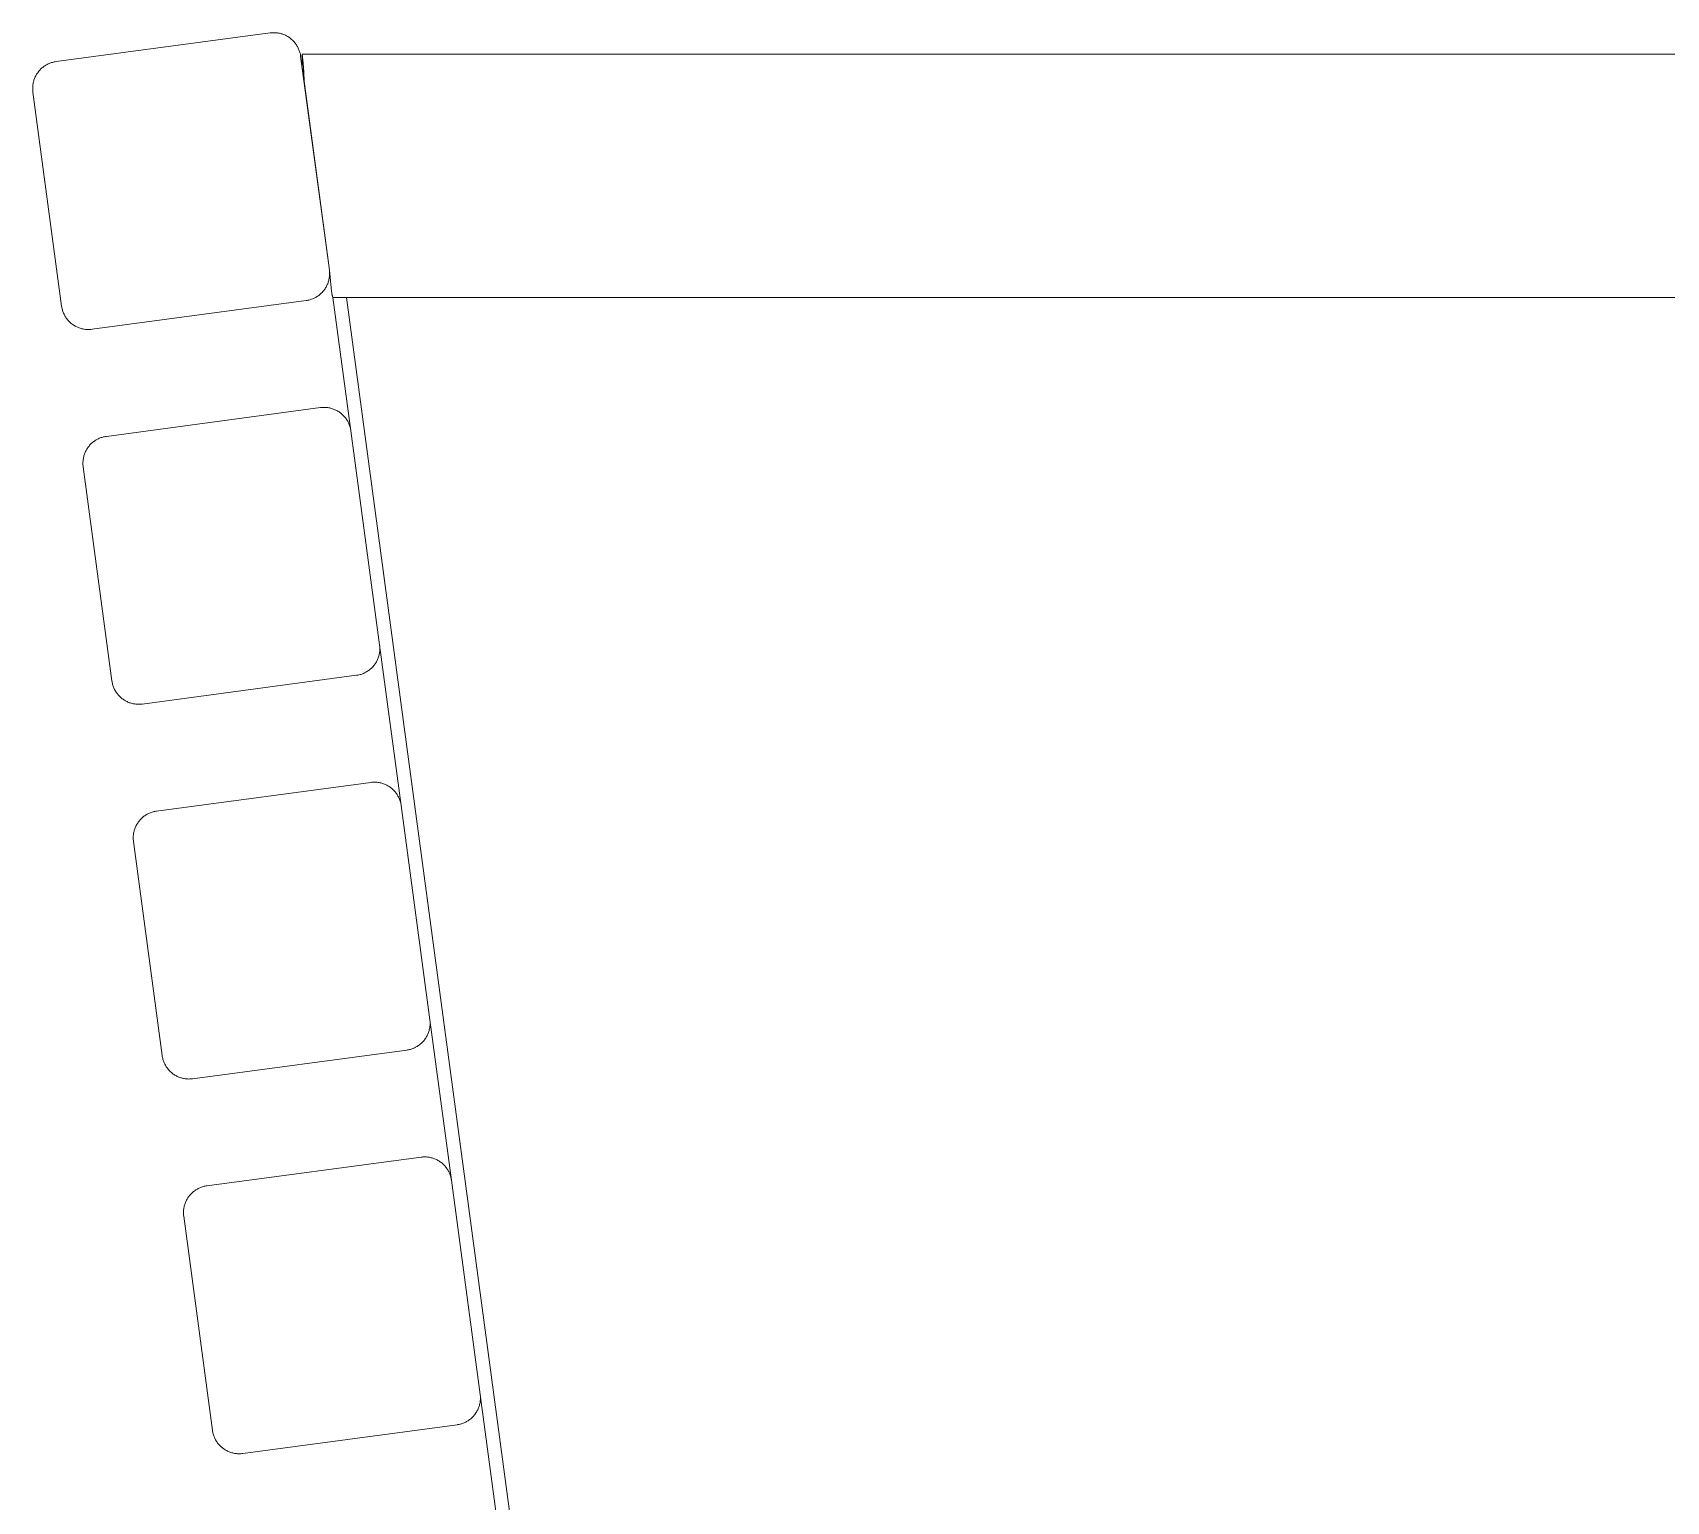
# Model space of a CAD drawing. Header units: millimetres. Extents: x -119 to 3638, y -51 to 1798.
# Drawn here: x 1270.9 to 1512.8, y 1563.6 to 1781.1 of the extents above; entities that cross this region are included whole.
import ezdxf

# ---------------------------------------------------------------- set-up
doc = ezdxf.new("R2010")
doc.units = ezdxf.units.MM
doc.layers.add('ZANO_R', color=7, linetype='Continuous', lineweight=0)

msp = doc.modelspace()

# ---------------------------------------------------------------- linework, layer by layer
at = {"layer": 'ZANO_R'}
for p, q in [((1306.09, 1781.09), (1274.38, 1776.84)), ((1306.09, 1781.09), (1306.23, 1781.11)), ((1306.23, 1781.11), (1306.37, 1781.12)), ((1306.37, 1781.12), (1306.5, 1781.13)), ((1306.5, 1781.13), (1306.64, 1781.13)), ((1306.64, 1781.13), (1306.78, 1781.13)), ((1306.78, 1781.13), (1306.91, 1781.12)), ((1306.91, 1781.12), (1307.05, 1781.11)), ((1307.05, 1781.11), (1307.18, 1781.09)), ((1307.18, 1781.09), (1307.32, 1781.07)), ((1307.32, 1781.07), (1307.45, 1781.04)), ((1307.45, 1781.04), (1307.59, 1781.01)), ((1307.59, 1781.01), (1307.72, 1780.98)), ((1307.72, 1780.98), (1307.85, 1780.94)), ((1307.85, 1780.94), (1307.98, 1780.89)), ((1307.98, 1780.89), (1308.11, 1780.85)), ((1308.11, 1780.85), (1308.23, 1780.79)), ((1308.23, 1780.79), (1308.36, 1780.74)), ((1308.36, 1780.74), (1308.48, 1780.68)), ((1308.48, 1780.68), (1308.6, 1780.61)), ((1308.6, 1780.61), (1308.72, 1780.54)), ((1308.72, 1780.54), (1308.83, 1780.47)), ((1308.83, 1780.47), (1308.94, 1780.39)), ((1308.94, 1780.39), (1309.05, 1780.31)), ((1309.05, 1780.31), (1309.16, 1780.22)), ((1309.16, 1780.22), (1309.26, 1780.14)), ((1309.26, 1780.14), (1309.37, 1780.04)), ((1309.37, 1780.04), (1309.46, 1779.95)), ((1309.46, 1779.95), (1309.56, 1779.85)), ((1309.56, 1779.85), (1309.65, 1779.75)), ((1309.65, 1779.75), (1309.74, 1779.64)), ((1309.74, 1779.64), (1309.82, 1779.54)), ((1309.82, 1779.54), (1309.9, 1779.43)), ((1309.9, 1779.43), (1309.98, 1779.31)), ((1309.98, 1779.31), (1310.05, 1779.2)), ((1310.05, 1779.2), (1310.12, 1779.08)), ((1310.12, 1779.08), (1310.18, 1778.96)), ((1310.18, 1778.96), (1310.24, 1778.84)), ((1310.24, 1778.84), (1310.3, 1778.71)), ((1310.3, 1778.71), (1310.35, 1778.59)), ((1310.35, 1778.59), (1310.4, 1778.46)), ((1310.4, 1778.46), (1310.44, 1778.33)), ((1310.44, 1778.33), (1310.48, 1778.2)), ((1272.19, 1775.81), (1272.09, 1775.71)), ((1272.29, 1775.9), (1272.19, 1775.81)), ((1272.4, 1775.99), (1272.29, 1775.9)), ((1272.5, 1776.07), (1272.4, 1775.99)), ((1272.61, 1776.15), (1272.5, 1776.07)), ((1272.73, 1776.23), (1272.61, 1776.15)), ((1272.84, 1776.3), (1272.73, 1776.23)), ((1272.96, 1776.37), (1272.84, 1776.3)), ((1273.08, 1776.43), (1272.96, 1776.37)), ((1273.2, 1776.49), (1273.08, 1776.43)), ((1273.33, 1776.55), (1273.2, 1776.49)), ((1273.45, 1776.6), (1273.33, 1776.55)), ((1273.58, 1776.65), (1273.45, 1776.6)), ((1273.71, 1776.69), (1273.58, 1776.65)), ((1273.84, 1776.73), (1273.71, 1776.69)), ((1273.98, 1776.77), (1273.84, 1776.73)), ((1274.11, 1776.79), (1273.98, 1776.77)), ((1274.24, 1776.82), (1274.11, 1776.79)), ((1274.38, 1776.84), (1274.24, 1776.82)), ((1310.48, 1778.2), (1310.52, 1778.06)), ((1310.52, 1778.06), (1310.55, 1777.93)), ((1310.55, 1777.93), (1310.57, 1777.8)), ((1310.57, 1777.8), (1310.59, 1777.66)), ((1310.59, 1777.66), (1310.84, 1777.7)), ((1310.59, 1777.66), (1314.85, 1745.95)), ((1714.84, 1777.93), (1310.84, 1777.93)), ((1310.84, 1775.93), (1310.84, 1777.93)), ((1310.84, 1777.93), (1310.97, 1776.6)), ((1310.91, 1775.6), (1310.84, 1775.93)), ((1310.97, 1776.6), (1311.06, 1775.26)), ((1270.95, 1773.43), (1270.93, 1773.3)), ((1270.97, 1773.57), (1270.95, 1773.43)), ((1271, 1773.7), (1270.97, 1773.57)), ((1271.03, 1773.84), (1271, 1773.7)), ((1271.06, 1773.97), (1271.03, 1773.84)), ((1271.1, 1774.1), (1271.06, 1773.97)), ((1271.15, 1774.23), (1271.1, 1774.1)), ((1271.19, 1774.36), (1271.15, 1774.23)), ((1271.25, 1774.48), (1271.19, 1774.36)), ((1271.3, 1774.61), (1271.25, 1774.48)), ((1271.36, 1774.73), (1271.3, 1774.61)), ((1271.43, 1774.85), (1271.36, 1774.73)), ((1271.5, 1774.97), (1271.43, 1774.85)), ((1271.57, 1775.08), (1271.5, 1774.97)), ((1271.65, 1775.19), (1271.57, 1775.08)), ((1271.73, 1775.3), (1271.65, 1775.19)), ((1271.82, 1775.41), (1271.73, 1775.3)), ((1271.9, 1775.51), (1271.82, 1775.41)), ((1272, 1775.62), (1271.9, 1775.51)), ((1272.09, 1775.71), (1272, 1775.62)), ((1310.97, 1775.27), (1310.91, 1775.6)), ((1311.02, 1774.93), (1310.97, 1775.27)), ((1311.06, 1774.6), (1311.02, 1774.93)), ((1311.06, 1775.26), (1311.11, 1773.93)), ((1311.09, 1774.26), (1311.06, 1774.6)), ((1311.11, 1773.93), (1311.09, 1774.26)), ((1314.87, 1745.93), (1311.11, 1773.93)), ((1270.92, 1773.16), (1270.91, 1773.03)), ((1270.91, 1773.03), (1270.91, 1772.89)), ((1270.91, 1772.89), (1270.91, 1772.75)), ((1270.91, 1772.75), (1270.92, 1772.62)), ((1270.93, 1773.3), (1270.92, 1773.16)), ((1270.92, 1772.62), (1270.93, 1772.48)), ((1270.93, 1772.48), (1270.95, 1772.34)), ((1270.95, 1772.34), (1275.2, 1740.63)), ((1314.73, 1744.32), (1314.76, 1744.45)), ((1314.76, 1744.45), (1314.79, 1744.59)), ((1314.79, 1744.59), (1314.82, 1744.72)), ((1314.82, 1744.72), (1314.84, 1744.86)), ((1314.84, 1744.86), (1314.86, 1744.99)), ((1314.86, 1745.81), (1314.85, 1745.95)), ((1314.9, 1745.54), (1314.86, 1745.86)), ((1314.87, 1745.67), (1314.86, 1745.81)), ((1314.86, 1744.99), (1314.87, 1745.13)), ((1314.87, 1745.93), (1315.11, 1743.33)), ((1314.88, 1745.54), (1314.87, 1745.67)), ((1314.87, 1745.13), (1314.88, 1745.26)), ((1314.88, 1745.4), (1314.88, 1745.54)), ((1314.88, 1745.26), (1314.88, 1745.4)), ((1312.71, 1741.86), (1312.83, 1741.92)), ((1312.83, 1741.92), (1312.95, 1741.99)), ((1312.95, 1741.99), (1313.06, 1742.06)), ((1313.06, 1742.06), (1313.18, 1742.14)), ((1313.18, 1742.14), (1313.29, 1742.22)), ((1313.29, 1742.22), (1313.39, 1742.3)), ((1313.39, 1742.3), (1313.5, 1742.39)), ((1313.5, 1742.39), (1313.6, 1742.48)), ((1313.6, 1742.48), (1313.7, 1742.58)), ((1313.7, 1742.58), (1313.8, 1742.67)), ((1313.8, 1742.67), (1313.89, 1742.78)), ((1313.89, 1742.78), (1313.98, 1742.88)), ((1313.98, 1742.88), (1314.06, 1742.99)), ((1314.06, 1742.99), (1314.14, 1743.1)), ((1314.14, 1743.1), (1314.22, 1743.21)), ((1314.22, 1743.21), (1314.29, 1743.32)), ((1314.29, 1743.32), (1314.36, 1743.44)), ((1314.36, 1743.44), (1314.43, 1743.56)), ((1314.43, 1743.56), (1314.49, 1743.68)), ((1314.49, 1743.68), (1314.54, 1743.81)), ((1314.54, 1743.81), (1314.6, 1743.93)), ((1314.6, 1743.93), (1314.65, 1744.06)), ((1314.65, 1744.06), (1314.69, 1744.19)), ((1314.69, 1744.19), (1314.73, 1744.32)), ((1315.11, 1743.33), (1315.17, 1742.84)), ((1315.17, 1742.84), (1315.2, 1742.64)), ((1315.2, 1742.64), (1315.23, 1742.44)), ((1315.23, 1742.44), (1315.26, 1742.29)), ((1315.26, 1742.29), (1315.27, 1742.22)), ((1315.27, 1742.22), (1315.29, 1742.15)), ((1315.29, 1742.15), (1315.3, 1742.1)), ((1315.3, 1742.1), (1315.31, 1742.07)), ((1315.31, 1742.07), (1315.32, 1742.05)), ((1315.32, 1742.05), (1315.32, 1742.03)), ((1315.32, 1742.03), (1315.33, 1742.01)), ((1315.33, 1742.01), (1315.33, 1742.01)), ((1315.33, 1742.01), (1315.34, 1742)), ((1315.34, 1742), (1315.34, 1741.99)), ((1315.34, 1741.99), (1315.35, 1741.98)), ((1315.35, 1741.98), (1315.35, 1741.98)), ((1315.35, 1741.98), (1315.35, 1741.97)), ((1315.35, 1741.97), (1315.36, 1741.97)), ((1315.36, 1741.97), (1315.36, 1741.96)), ((1315.36, 1741.96), (1315.36, 1741.96)), ((1315.36, 1741.96), (1315.36, 1741.96)), ((1315.36, 1741.96), (1315.36, 1741.95)), ((1315.36, 1741.95), (1315.37, 1741.95)), ((1315.37, 1741.95), (1315.37, 1741.95)), ((1315.37, 1741.95), (1315.37, 1741.95)), ((1315.37, 1741.95), (1315.37, 1741.95)), ((1315.37, 1741.95), (1315.37, 1741.94)), ((1315.37, 1741.94), (1315.37, 1741.94)), ((1315.37, 1741.94), (1315.38, 1741.94)), ((1315.38, 1741.94), (1315.38, 1741.94)), ((1315.38, 1741.94), (1315.38, 1741.94)), ((1315.38, 1741.94), (1315.38, 1741.94)), ((1315.38, 1741.94), (1315.38, 1741.93)), ((1315.38, 1741.93), (1315.38, 1741.93)), ((1315.38, 1741.93), (1315.38, 1741.93)), ((1315.38, 1741.93), (1315.38, 1741.93)), ((1315.38, 1741.93), (1315.38, 1741.93)), ((1315.38, 1741.93), (1315.39, 1741.93)), ((1318.04, 1722.16), (1315.38, 1741.93)), ((1315.39, 1741.93), (1315.39, 1741.93)), ((1315.39, 1741.93), (1315.39, 1741.93)), ((1315.39, 1741.93), (1315.39, 1741.93)), ((1315.39, 1741.93), (1315.39, 1741.93)), ((1315.39, 1741.93), (1315.39, 1741.93)), ((1315.39, 1741.93), (1315.39, 1741.93)), ((1315.39, 1741.93), (1315.39, 1741.93)), ((1315.39, 1741.93), (1315.39, 1741.93)), ((1315.39, 1741.93), (1315.39, 1741.93)), ((1315.39, 1741.93), (1315.39, 1741.93)), ((1315.39, 1741.93), (1315.4, 1741.93)), ((1315.4, 1741.93), (1315.4, 1741.93)), ((1315.4, 1741.93), (1315.4, 1741.93)), ((1315.4, 1741.93), (1315.4, 1741.93)), ((1315.4, 1741.93), (1315.4, 1741.93)), ((1315.4, 1741.93), (1315.4, 1741.93)), ((1315.4, 1741.93), (1315.4, 1741.93)), ((1315.4, 1741.93), (1315.4, 1741.93)), ((1315.4, 1741.93), (1315.4, 1741.93)), ((1315.4, 1741.93), (1710.28, 1741.93)), ((1372.32, 1332.53), (1317.4, 1741.93)), ((1275.2, 1740.63), (1275.22, 1740.49)), ((1275.22, 1740.49), (1275.25, 1740.36)), ((1275.25, 1740.36), (1275.28, 1740.23)), ((1275.28, 1740.23), (1275.31, 1740.09)), ((1275.31, 1740.09), (1275.35, 1739.96)), ((1275.35, 1739.96), (1275.39, 1739.83)), ((1275.39, 1739.83), (1275.44, 1739.7)), ((1275.44, 1739.7), (1275.49, 1739.58)), ((1275.49, 1739.58), (1275.55, 1739.45)), ((1279.7, 1737.2), (1311.41, 1741.45)), ((1311.41, 1741.45), (1311.55, 1741.47)), ((1311.55, 1741.47), (1311.68, 1741.5)), ((1311.68, 1741.5), (1311.82, 1741.52)), ((1311.82, 1741.52), (1311.95, 1741.56)), ((1311.95, 1741.56), (1312.08, 1741.6)), ((1312.08, 1741.6), (1312.21, 1741.64)), ((1312.21, 1741.64), (1312.34, 1741.69)), ((1312.34, 1741.69), (1312.46, 1741.74)), ((1312.46, 1741.74), (1312.59, 1741.8)), ((1312.59, 1741.8), (1312.71, 1741.86)), ((1275.55, 1739.45), (1275.61, 1739.33)), ((1275.61, 1739.33), (1275.67, 1739.21)), ((1275.67, 1739.21), (1275.74, 1739.09)), ((1275.74, 1739.09), (1275.81, 1738.98)), ((1275.81, 1738.98), (1275.89, 1738.86)), ((1275.89, 1738.86), (1275.97, 1738.75)), ((1275.97, 1738.75), (1276.05, 1738.65)), ((1276.05, 1738.65), (1276.14, 1738.54)), ((1276.14, 1738.54), (1276.23, 1738.44)), ((1276.23, 1738.44), (1276.33, 1738.34)), ((1276.33, 1738.34), (1276.42, 1738.25)), ((1276.42, 1738.25), (1276.53, 1738.15)), ((1276.53, 1738.15), (1276.63, 1738.07)), ((1276.63, 1738.07), (1276.74, 1737.98)), ((1276.74, 1737.98), (1276.85, 1737.9)), ((1276.85, 1737.9), (1276.96, 1737.82)), ((1276.96, 1737.82), (1277.08, 1737.75)), ((1277.08, 1737.75), (1277.19, 1737.68)), ((1277.19, 1737.68), (1277.31, 1737.61)), ((1277.31, 1737.61), (1277.43, 1737.55)), ((1277.43, 1737.55), (1277.56, 1737.5)), ((1277.56, 1737.5), (1277.69, 1737.44)), ((1277.69, 1737.44), (1277.81, 1737.4)), ((1277.81, 1737.4), (1277.94, 1737.35)), ((1277.94, 1737.35), (1278.07, 1737.31)), ((1278.07, 1737.31), (1278.2, 1737.28)), ((1278.2, 1737.28), (1278.34, 1737.25)), ((1278.34, 1737.25), (1278.47, 1737.22)), ((1278.47, 1737.22), (1278.61, 1737.2)), ((1278.61, 1737.2), (1278.74, 1737.18)), ((1278.74, 1737.18), (1278.88, 1737.17)), ((1278.88, 1737.17), (1279.02, 1737.16)), ((1279.02, 1737.16), (1279.15, 1737.16)), ((1279.15, 1737.16), (1279.29, 1737.16)), ((1279.29, 1737.16), (1279.42, 1737.17)), ((1279.42, 1737.17), (1279.56, 1737.18)), ((1279.56, 1737.18), (1279.7, 1737.2)), ((1313.54, 1725.59), (1281.82, 1721.34)), ((1313.54, 1725.59), (1313.68, 1725.61)), ((1313.68, 1725.61), (1313.81, 1725.62)), ((1313.81, 1725.62), (1313.95, 1725.63)), ((1313.95, 1725.63), (1314.08, 1725.63)), ((1314.08, 1725.63), (1314.22, 1725.62)), ((1314.22, 1725.62), (1314.36, 1725.62)), ((1314.36, 1725.62), (1314.49, 1725.6)), ((1314.49, 1725.6), (1314.63, 1725.59)), ((1314.63, 1725.59), (1314.76, 1725.57)), ((1314.76, 1725.57), (1314.9, 1725.54)), ((1314.9, 1725.54), (1315.03, 1725.51)), ((1315.03, 1725.51), (1315.16, 1725.48)), ((1315.16, 1725.48), (1315.29, 1725.44)), ((1315.29, 1725.44), (1315.42, 1725.39)), ((1315.42, 1725.39), (1315.55, 1725.34)), ((1315.55, 1725.34), (1315.68, 1725.29)), ((1315.68, 1725.29), (1315.8, 1725.23)), ((1315.8, 1725.23), (1315.92, 1725.17)), ((1315.92, 1725.17), (1316.04, 1725.11)), ((1316.04, 1725.11), (1316.16, 1725.04)), ((1316.16, 1725.04), (1316.28, 1724.96)), ((1316.28, 1724.96), (1316.39, 1724.89)), ((1316.39, 1724.89), (1316.5, 1724.81)), ((1316.5, 1724.81), (1316.61, 1724.72)), ((1316.61, 1724.72), (1316.71, 1724.63)), ((1316.71, 1724.63), (1316.81, 1724.54)), ((1316.81, 1724.54), (1316.91, 1724.45)), ((1316.91, 1724.45), (1317, 1724.35)), ((1317, 1724.35), (1317.09, 1724.25)), ((1317.09, 1724.25), (1317.18, 1724.14)), ((1317.18, 1724.14), (1317.27, 1724.03)), ((1317.27, 1724.03), (1317.35, 1723.92)), ((1317.35, 1723.92), (1317.42, 1723.81)), ((1317.42, 1723.81), (1317.5, 1723.69)), ((1317.5, 1723.69), (1317.56, 1723.58)), ((1317.56, 1723.58), (1317.63, 1723.46)), ((1317.63, 1723.46), (1317.69, 1723.33)), ((1317.69, 1723.33), (1317.75, 1723.21)), ((1317.75, 1723.21), (1317.8, 1723.08)), ((1317.8, 1723.08), (1317.84, 1722.95)), ((1317.84, 1722.95), (1317.89, 1722.82)), ((1317.89, 1722.82), (1317.93, 1722.69)), ((1317.93, 1722.69), (1317.96, 1722.56)), ((1317.96, 1722.56), (1317.99, 1722.43)), ((1279.54, 1720.21), (1279.44, 1720.11)), ((1279.63, 1720.31), (1279.54, 1720.21)), ((1279.74, 1720.4), (1279.63, 1720.31)), ((1279.84, 1720.48), (1279.74, 1720.4)), ((1279.95, 1720.57), (1279.84, 1720.48)), ((1280.06, 1720.65), (1279.95, 1720.57)), ((1280.17, 1720.72), (1280.06, 1720.65)), ((1280.29, 1720.8), (1280.17, 1720.72)), ((1280.41, 1720.87), (1280.29, 1720.8)), ((1280.53, 1720.93), (1280.41, 1720.87)), ((1280.65, 1720.99), (1280.53, 1720.93)), ((1280.77, 1721.05), (1280.65, 1720.99)), ((1280.9, 1721.1), (1280.77, 1721.05)), ((1281.03, 1721.15), (1280.9, 1721.1)), ((1281.16, 1721.19), (1281.03, 1721.15)), ((1281.29, 1721.23), (1281.16, 1721.19)), ((1281.42, 1721.26), (1281.29, 1721.23)), ((1281.55, 1721.29), (1281.42, 1721.26)), ((1281.69, 1721.32), (1281.55, 1721.29)), ((1281.82, 1721.34), (1281.69, 1721.32)), ((1317.99, 1722.43), (1318.02, 1722.29)), ((1318.02, 1722.29), (1318.04, 1722.16)), ((1318.04, 1722.16), (1322.29, 1690.44)), ((1278.38, 1717.79), (1278.37, 1717.66)), ((1278.39, 1717.93), (1278.38, 1717.79)), ((1278.42, 1718.07), (1278.39, 1717.93)), ((1278.44, 1718.2), (1278.42, 1718.07)), ((1278.47, 1718.33), (1278.44, 1718.2)), ((1278.51, 1718.46), (1278.47, 1718.33)), ((1278.55, 1718.6), (1278.51, 1718.46)), ((1278.59, 1718.72), (1278.55, 1718.6)), ((1278.64, 1718.85), (1278.59, 1718.72)), ((1278.69, 1718.98), (1278.64, 1718.85)), ((1278.75, 1719.1), (1278.69, 1718.98)), ((1278.81, 1719.22), (1278.75, 1719.1)), ((1278.88, 1719.34), (1278.81, 1719.22)), ((1278.94, 1719.46), (1278.88, 1719.34)), ((1279.02, 1719.58), (1278.94, 1719.46)), ((1279.1, 1719.69), (1279.02, 1719.58)), ((1279.18, 1719.8), (1279.1, 1719.69)), ((1279.26, 1719.91), (1279.18, 1719.8)), ((1279.35, 1720.01), (1279.26, 1719.91)), ((1279.44, 1720.11), (1279.35, 1720.01)), ((1278.37, 1717.66), (1278.36, 1717.52)), ((1278.36, 1717.52), (1278.36, 1717.39)), ((1278.36, 1717.39), (1278.36, 1717.25)), ((1278.36, 1717.25), (1278.36, 1717.11)), ((1278.36, 1717.11), (1278.38, 1716.98)), ((1278.38, 1716.98), (1278.39, 1716.84)), ((1278.39, 1716.84), (1282.65, 1685.13)), ((1322.09, 1688.56), (1322.13, 1688.69)), ((1322.13, 1688.69), (1322.17, 1688.82)), ((1322.17, 1688.82), (1322.21, 1688.95)), ((1322.21, 1688.95), (1322.24, 1689.08)), ((1322.24, 1689.08), (1322.27, 1689.22)), ((1322.27, 1689.22), (1322.29, 1689.35)), ((1325.48, 1666.66), (1322.29, 1690.44)), ((1322.31, 1690.31), (1322.29, 1690.44)), ((1322.29, 1689.35), (1322.3, 1689.49)), ((1322.3, 1689.49), (1322.32, 1689.63)), ((1322.32, 1690.17), (1322.31, 1690.31)), ((1322.32, 1690.03), (1322.32, 1690.17)), ((1322.33, 1689.9), (1322.32, 1690.03)), ((1322.32, 1689.76), (1322.33, 1689.9)), ((1322.32, 1689.63), (1322.32, 1689.76)), ((1319.91, 1686.24), (1320.03, 1686.29)), ((1320.03, 1686.29), (1320.15, 1686.35)), ((1320.15, 1686.35), (1320.27, 1686.42)), ((1320.27, 1686.42), (1320.39, 1686.49)), ((1320.39, 1686.49), (1320.51, 1686.56)), ((1320.51, 1686.56), (1320.62, 1686.64)), ((1320.62, 1686.64), (1320.73, 1686.72)), ((1320.73, 1686.72), (1320.84, 1686.8)), ((1320.84, 1686.8), (1320.94, 1686.89)), ((1320.94, 1686.89), (1321.05, 1686.98)), ((1321.05, 1686.98), (1321.14, 1687.07)), ((1321.14, 1687.07), (1321.24, 1687.17)), ((1321.24, 1687.17), (1321.33, 1687.27)), ((1321.33, 1687.27), (1321.42, 1687.38)), ((1321.42, 1687.38), (1321.51, 1687.48)), ((1321.51, 1687.48), (1321.59, 1687.59)), ((1321.59, 1687.59), (1321.66, 1687.71)), ((1321.66, 1687.71), (1321.74, 1687.82)), ((1321.74, 1687.82), (1321.81, 1687.94)), ((1321.81, 1687.94), (1321.87, 1688.06)), ((1321.87, 1688.06), (1321.93, 1688.18)), ((1321.93, 1688.18), (1321.99, 1688.31)), ((1321.99, 1688.31), (1322.04, 1688.43)), ((1322.04, 1688.43), (1322.09, 1688.56)), ((1282.65, 1685.13), (1282.67, 1684.99)), ((1282.67, 1684.99), (1282.69, 1684.86)), ((1282.69, 1684.86), (1282.72, 1684.72)), ((1282.72, 1684.72), (1282.75, 1684.59)), ((1282.75, 1684.59), (1282.79, 1684.46)), ((1282.79, 1684.46), (1282.84, 1684.33)), ((1282.84, 1684.33), (1282.88, 1684.2)), ((1282.88, 1684.2), (1282.94, 1684.08)), ((1282.94, 1684.08), (1282.99, 1683.95)), ((1282.99, 1683.95), (1283.05, 1683.83)), ((1287.14, 1681.69), (1318.86, 1685.95)), ((1318.86, 1685.95), (1318.99, 1685.97)), ((1318.99, 1685.97), (1319.13, 1685.99)), ((1319.13, 1685.99), (1319.26, 1686.02)), ((1319.26, 1686.02), (1319.39, 1686.06)), ((1319.39, 1686.06), (1319.52, 1686.09)), ((1319.52, 1686.09), (1319.65, 1686.14)), ((1319.65, 1686.14), (1319.78, 1686.19)), ((1319.78, 1686.19), (1319.91, 1686.24)), ((1283.05, 1683.83), (1283.12, 1683.71)), ((1283.12, 1683.71), (1283.19, 1683.59)), ((1283.19, 1683.59), (1283.26, 1683.47)), ((1283.26, 1683.47), (1283.33, 1683.36)), ((1283.33, 1683.36), (1283.41, 1683.25)), ((1283.41, 1683.25), (1283.5, 1683.14)), ((1283.5, 1683.14), (1283.59, 1683.04)), ((1283.59, 1683.04), (1283.68, 1682.94)), ((1283.68, 1682.94), (1283.77, 1682.84)), ((1283.77, 1682.84), (1283.87, 1682.74)), ((1283.87, 1682.74), (1283.97, 1682.65)), ((1283.97, 1682.65), (1284.08, 1682.56)), ((1284.08, 1682.56), (1284.18, 1682.48)), ((1284.18, 1682.48), (1284.29, 1682.4)), ((1284.29, 1682.4), (1284.41, 1682.32)), ((1284.41, 1682.32), (1284.52, 1682.25)), ((1284.52, 1682.25), (1284.64, 1682.18)), ((1284.64, 1682.18), (1284.76, 1682.11)), ((1284.76, 1682.11), (1284.88, 1682.05)), ((1284.88, 1682.05), (1285, 1681.99)), ((1285, 1681.99), (1285.13, 1681.94)), ((1285.13, 1681.94), (1285.26, 1681.89)), ((1285.26, 1681.89), (1285.39, 1681.85)), ((1285.39, 1681.85), (1285.52, 1681.81)), ((1285.52, 1681.81), (1285.65, 1681.77)), ((1285.65, 1681.77), (1285.78, 1681.74)), ((1285.78, 1681.74), (1285.92, 1681.72)), ((1285.92, 1681.72), (1286.05, 1681.7)), ((1286.05, 1681.7), (1286.19, 1681.68)), ((1286.19, 1681.68), (1286.32, 1681.67)), ((1286.32, 1681.67), (1286.46, 1681.66)), ((1286.46, 1681.66), (1286.6, 1681.66)), ((1286.6, 1681.66), (1286.73, 1681.66)), ((1286.73, 1681.66), (1286.87, 1681.67)), ((1286.87, 1681.67), (1287.01, 1681.68)), ((1287.01, 1681.68), (1287.14, 1681.69)), ((1320.98, 1670.09), (1289.27, 1665.83)), ((1320.98, 1670.09), (1321.12, 1670.1)), ((1321.12, 1670.1), (1321.26, 1670.12)), ((1321.26, 1670.12), (1321.39, 1670.12)), ((1321.39, 1670.12), (1321.53, 1670.12)), ((1321.53, 1670.12), (1321.67, 1670.12)), ((1321.67, 1670.12), (1321.8, 1670.11)), ((1321.8, 1670.11), (1321.94, 1670.1)), ((1321.94, 1670.1), (1322.07, 1670.09)), ((1322.07, 1670.09), (1322.21, 1670.06)), ((1322.21, 1670.06), (1322.34, 1670.04)), ((1322.34, 1670.04), (1322.48, 1670.01)), ((1322.48, 1670.01), (1322.61, 1669.97)), ((1322.61, 1669.97), (1322.74, 1669.93)), ((1322.74, 1669.93), (1322.87, 1669.89)), ((1322.87, 1669.89), (1323, 1669.84)), ((1323, 1669.84), (1323.12, 1669.79)), ((1323.12, 1669.79), (1323.25, 1669.73)), ((1323.25, 1669.73), (1323.37, 1669.67)), ((1323.37, 1669.67), (1323.49, 1669.6)), ((1323.49, 1669.6), (1323.61, 1669.54)), ((1323.61, 1669.54), (1323.72, 1669.46)), ((1323.72, 1669.46), (1323.83, 1669.38)), ((1323.83, 1669.38), (1323.94, 1669.3)), ((1323.94, 1669.3), (1324.05, 1669.22)), ((1324.05, 1669.22), (1324.16, 1669.13)), ((1324.16, 1669.13), (1324.26, 1669.04)), ((1324.26, 1669.04), (1324.35, 1668.94)), ((1324.35, 1668.94), (1324.45, 1668.85)), ((1324.45, 1668.85), (1324.54, 1668.74)), ((1324.54, 1668.74), (1324.63, 1668.64)), ((1324.63, 1668.64), (1324.71, 1668.53)), ((1324.71, 1668.53), (1324.79, 1668.42)), ((1324.79, 1668.42), (1324.87, 1668.31)), ((1324.87, 1668.31), (1324.94, 1668.19)), ((1324.94, 1668.19), (1325.01, 1668.07)), ((1325.01, 1668.07), (1325.07, 1667.95)), ((1325.07, 1667.95), (1325.13, 1667.83)), ((1325.13, 1667.83), (1325.19, 1667.71)), ((1325.19, 1667.71), (1325.24, 1667.58)), ((1325.24, 1667.58), (1325.29, 1667.45)), ((1325.29, 1667.45), (1325.33, 1667.32)), ((1325.33, 1667.32), (1325.37, 1667.19)), ((1325.37, 1667.19), (1325.41, 1667.06)), ((1325.41, 1667.06), (1325.44, 1666.93)), ((1325.44, 1666.93), (1325.46, 1666.79)), ((1286.79, 1664.51), (1286.71, 1664.4)), ((1286.89, 1664.61), (1286.79, 1664.51)), ((1286.98, 1664.71), (1286.89, 1664.61)), ((1287.08, 1664.8), (1286.98, 1664.71)), ((1287.18, 1664.89), (1287.08, 1664.8)), ((1287.29, 1664.98), (1287.18, 1664.89)), ((1287.39, 1665.07), (1287.29, 1664.98)), ((1287.5, 1665.15), (1287.39, 1665.07)), ((1287.62, 1665.22), (1287.5, 1665.15)), ((1287.73, 1665.29), (1287.62, 1665.22)), ((1287.85, 1665.36), (1287.73, 1665.29)), ((1287.97, 1665.43), (1287.85, 1665.36)), ((1288.09, 1665.49), (1287.97, 1665.43)), ((1288.22, 1665.54), (1288.09, 1665.49)), ((1288.35, 1665.6), (1288.22, 1665.54)), ((1288.47, 1665.64), (1288.35, 1665.6)), ((1288.6, 1665.69), (1288.47, 1665.64)), ((1288.73, 1665.73), (1288.6, 1665.69)), ((1288.87, 1665.76), (1288.73, 1665.73)), ((1289, 1665.79), (1288.87, 1665.76)), ((1289.13, 1665.81), (1289, 1665.79)), ((1289.27, 1665.83), (1289.13, 1665.81)), ((1325.46, 1666.79), (1325.48, 1666.66)), ((1325.48, 1666.66), (1329.74, 1634.94)), ((1285.81, 1662.16), (1285.8, 1662.02)), ((1285.82, 1662.29), (1285.81, 1662.16)), ((1285.84, 1662.43), (1285.82, 1662.29)), ((1285.86, 1662.56), (1285.84, 1662.43)), ((1285.89, 1662.7), (1285.86, 1662.56)), ((1285.92, 1662.83), (1285.89, 1662.7)), ((1285.95, 1662.96), (1285.92, 1662.83)), ((1285.99, 1663.09), (1285.95, 1662.96)), ((1286.04, 1663.22), (1285.99, 1663.09)), ((1286.08, 1663.35), (1286.04, 1663.22)), ((1286.14, 1663.48), (1286.08, 1663.35)), ((1286.19, 1663.6), (1286.14, 1663.48)), ((1286.25, 1663.72), (1286.19, 1663.6)), ((1286.32, 1663.84), (1286.25, 1663.72)), ((1286.39, 1663.96), (1286.32, 1663.84)), ((1286.46, 1664.07), (1286.39, 1663.96)), ((1286.54, 1664.19), (1286.46, 1664.07)), ((1286.62, 1664.3), (1286.54, 1664.19)), ((1286.71, 1664.4), (1286.62, 1664.3)), ((1285.8, 1662.02), (1285.8, 1661.88)), ((1285.8, 1661.88), (1285.8, 1661.75)), ((1285.8, 1661.75), (1285.81, 1661.61)), ((1285.81, 1661.61), (1285.82, 1661.47)), ((1285.82, 1661.47), (1285.84, 1661.34)), ((1285.84, 1661.34), (1290.09, 1629.62)), ((1329.49, 1632.93), (1329.54, 1633.06)), ((1329.54, 1633.06), (1329.58, 1633.19)), ((1329.58, 1633.19), (1329.62, 1633.32)), ((1329.62, 1633.32), (1329.65, 1633.45)), ((1329.65, 1633.45), (1329.68, 1633.58)), ((1329.68, 1633.58), (1329.71, 1633.72)), ((1329.71, 1633.72), (1329.73, 1633.85)), ((1329.73, 1633.85), (1329.75, 1633.99)), ((1332.93, 1611.15), (1329.74, 1634.94)), ((1329.75, 1634.8), (1329.74, 1634.94)), ((1329.76, 1634.67), (1329.75, 1634.8)), ((1329.75, 1633.99), (1329.76, 1634.12)), ((1329.77, 1634.53), (1329.76, 1634.67)), ((1329.76, 1634.12), (1329.77, 1634.26)), ((1329.77, 1634.4), (1329.77, 1634.53)), ((1329.77, 1634.26), (1329.77, 1634.4)), ((1326.97, 1630.59), (1327.1, 1630.64)), ((1327.1, 1630.64), (1327.23, 1630.68)), ((1327.23, 1630.68), (1327.35, 1630.73)), ((1327.35, 1630.73), (1327.48, 1630.79)), ((1327.48, 1630.79), (1327.6, 1630.85)), ((1327.6, 1630.85), (1327.72, 1630.92)), ((1327.72, 1630.92), (1327.84, 1630.98)), ((1327.84, 1630.98), (1327.95, 1631.06)), ((1327.95, 1631.06), (1328.07, 1631.13)), ((1328.07, 1631.13), (1328.18, 1631.21)), ((1328.18, 1631.21), (1328.29, 1631.3)), ((1328.29, 1631.3), (1328.39, 1631.39)), ((1328.39, 1631.39), (1328.49, 1631.48)), ((1328.49, 1631.48), (1328.59, 1631.57)), ((1328.59, 1631.57), (1328.69, 1631.67)), ((1328.69, 1631.67), (1328.78, 1631.77)), ((1328.78, 1631.77), (1328.87, 1631.87)), ((1328.87, 1631.87), (1328.95, 1631.98)), ((1328.95, 1631.98), (1329.03, 1632.09)), ((1329.03, 1632.09), (1329.11, 1632.2)), ((1329.11, 1632.2), (1329.18, 1632.32)), ((1329.18, 1632.32), (1329.25, 1632.44)), ((1329.25, 1632.44), (1329.32, 1632.56)), ((1329.32, 1632.56), (1329.38, 1632.68)), ((1329.38, 1632.68), (1329.43, 1632.8)), ((1329.43, 1632.8), (1329.49, 1632.93)), ((1290.09, 1629.62), (1290.11, 1629.49)), ((1290.11, 1629.49), (1290.14, 1629.35)), ((1290.14, 1629.35), (1290.17, 1629.22)), ((1290.17, 1629.22), (1290.2, 1629.09)), ((1290.2, 1629.09), (1290.24, 1628.96)), ((1290.24, 1628.96), (1290.28, 1628.83)), ((1290.28, 1628.83), (1290.33, 1628.7)), ((1290.33, 1628.7), (1290.38, 1628.57)), ((1290.38, 1628.57), (1290.44, 1628.45)), ((1290.44, 1628.45), (1290.5, 1628.33)), ((1290.5, 1628.33), (1290.56, 1628.2)), ((1290.56, 1628.2), (1290.63, 1628.09)), ((1294.59, 1626.19), (1326.3, 1630.44)), ((1326.3, 1630.44), (1326.44, 1630.46)), ((1326.44, 1630.46), (1326.57, 1630.49)), ((1326.57, 1630.49), (1326.71, 1630.52)), ((1326.71, 1630.52), (1326.84, 1630.55)), ((1326.84, 1630.55), (1326.97, 1630.59)), ((1290.63, 1628.09), (1290.7, 1627.97)), ((1290.7, 1627.97), (1290.78, 1627.86)), ((1290.78, 1627.86), (1290.86, 1627.75)), ((1290.86, 1627.75), (1290.94, 1627.64)), ((1290.94, 1627.64), (1291.03, 1627.54)), ((1291.03, 1627.54), (1291.12, 1627.43)), ((1291.12, 1627.43), (1291.22, 1627.33)), ((1291.22, 1627.33), (1291.32, 1627.24)), ((1291.32, 1627.24), (1291.42, 1627.15)), ((1291.42, 1627.15), (1291.52, 1627.06)), ((1291.52, 1627.06), (1291.63, 1626.97)), ((1291.63, 1626.97), (1291.74, 1626.89)), ((1291.74, 1626.89), (1291.85, 1626.82)), ((1291.85, 1626.82), (1291.97, 1626.74)), ((1291.97, 1626.74), (1292.08, 1626.67)), ((1292.08, 1626.67), (1292.2, 1626.61)), ((1292.2, 1626.61), (1292.33, 1626.55)), ((1292.33, 1626.55), (1292.45, 1626.49)), ((1292.45, 1626.49), (1292.58, 1626.44)), ((1292.58, 1626.44), (1292.7, 1626.39)), ((1292.7, 1626.39), (1292.83, 1626.35)), ((1292.83, 1626.35), (1292.96, 1626.31)), ((1292.96, 1626.31), (1293.1, 1626.27)), ((1293.1, 1626.27), (1293.23, 1626.24)), ((1293.23, 1626.24), (1293.36, 1626.21)), ((1293.36, 1626.21), (1293.5, 1626.19)), ((1293.5, 1626.19), (1293.63, 1626.18)), ((1293.63, 1626.18), (1293.77, 1626.16)), ((1293.77, 1626.16), (1293.91, 1626.16)), ((1293.91, 1626.16), (1294.04, 1626.15)), ((1294.04, 1626.15), (1294.18, 1626.16)), ((1294.18, 1626.16), (1294.31, 1626.16)), ((1294.31, 1626.16), (1294.45, 1626.17)), ((1294.45, 1626.17), (1294.59, 1626.19)), ((1328.43, 1614.59), (1296.71, 1610.33)), ((1328.43, 1614.59), (1328.57, 1614.6)), ((1328.57, 1614.6), (1328.7, 1614.61)), ((1328.7, 1614.61), (1328.84, 1614.62)), ((1328.84, 1614.62), (1328.97, 1614.62)), ((1328.97, 1614.62), (1329.11, 1614.62)), ((1329.11, 1614.62), (1329.25, 1614.61)), ((1329.25, 1614.61), (1329.38, 1614.6)), ((1329.38, 1614.6), (1329.52, 1614.58)), ((1329.52, 1614.58), (1329.65, 1614.56)), ((1329.65, 1614.56), (1329.79, 1614.54)), ((1329.79, 1614.54), (1329.92, 1614.5)), ((1329.92, 1614.5), (1330.05, 1614.47)), ((1330.05, 1614.47), (1330.18, 1614.43)), ((1330.18, 1614.43), (1330.31, 1614.39)), ((1330.31, 1614.39), (1330.44, 1614.34)), ((1330.44, 1614.34), (1330.57, 1614.29)), ((1330.57, 1614.29), (1330.69, 1614.23)), ((1330.69, 1614.23), (1330.81, 1614.17)), ((1330.81, 1614.17), (1330.93, 1614.1)), ((1330.93, 1614.1), (1331.05, 1614.03)), ((1331.05, 1614.03), (1331.17, 1613.96)), ((1331.17, 1613.96), (1331.28, 1613.88)), ((1331.28, 1613.88), (1331.39, 1613.8)), ((1331.39, 1613.8), (1331.5, 1613.72)), ((1331.5, 1613.72), (1331.6, 1613.63)), ((1331.6, 1613.63), (1331.7, 1613.54)), ((1331.7, 1613.54), (1331.8, 1613.44)), ((1331.8, 1613.44), (1331.89, 1613.34)), ((1331.89, 1613.34), (1331.98, 1613.24)), ((1331.98, 1613.24), (1332.07, 1613.14)), ((1332.07, 1613.14), (1332.16, 1613.03)), ((1332.16, 1613.03), (1332.24, 1612.92)), ((1332.24, 1612.92), (1332.31, 1612.8)), ((1332.31, 1612.8), (1332.39, 1612.69)), ((1332.39, 1612.69), (1332.45, 1612.57)), ((1332.45, 1612.57), (1332.52, 1612.45)), ((1332.52, 1612.45), (1332.58, 1612.33)), ((1332.58, 1612.33), (1332.64, 1612.2)), ((1332.64, 1612.2), (1332.69, 1612.08)), ((1332.69, 1612.08), (1332.73, 1611.95)), ((1332.73, 1611.95), (1332.78, 1611.82)), ((1332.78, 1611.82), (1332.82, 1611.69)), ((1332.82, 1611.69), (1332.85, 1611.56)), ((1332.85, 1611.56), (1332.88, 1611.42)), ((1332.88, 1611.42), (1332.91, 1611.29)), ((1332.91, 1611.29), (1332.93, 1611.15)), ((1294.15, 1608.9), (1294.07, 1608.79)), ((1294.24, 1609.01), (1294.15, 1608.9)), ((1294.33, 1609.11), (1294.24, 1609.01)), ((1294.43, 1609.2), (1294.33, 1609.11)), ((1294.52, 1609.3), (1294.43, 1609.2)), ((1294.63, 1609.39), (1294.52, 1609.3)), ((1294.73, 1609.48), (1294.63, 1609.39)), ((1294.84, 1609.56), (1294.73, 1609.48)), ((1294.95, 1609.64), (1294.84, 1609.56)), ((1295.06, 1609.72), (1294.95, 1609.64)), ((1295.18, 1609.79), (1295.06, 1609.72)), ((1295.3, 1609.86), (1295.18, 1609.79)), ((1295.42, 1609.92), (1295.3, 1609.86)), ((1295.54, 1609.98), (1295.42, 1609.92)), ((1295.66, 1610.04), (1295.54, 1609.98)), ((1295.79, 1610.09), (1295.66, 1610.04)), ((1295.92, 1610.14), (1295.79, 1610.09)), ((1296.05, 1610.18), (1295.92, 1610.14)), ((1296.18, 1610.22), (1296.05, 1610.18)), ((1296.31, 1610.26), (1296.18, 1610.22)), ((1296.44, 1610.29), (1296.31, 1610.26)), ((1296.58, 1610.31), (1296.44, 1610.29)), ((1296.71, 1610.33), (1296.58, 1610.31)), ((1332.93, 1611.15), (1337.18, 1579.44)), ((1293.26, 1606.65), (1293.25, 1606.52)), ((1293.25, 1606.52), (1293.25, 1606.38)), ((1293.27, 1606.79), (1293.26, 1606.65)), ((1293.28, 1606.92), (1293.27, 1606.79)), ((1293.31, 1607.06), (1293.28, 1606.92)), ((1293.33, 1607.19), (1293.31, 1607.06)), ((1293.36, 1607.33), (1293.33, 1607.19)), ((1293.4, 1607.46), (1293.36, 1607.33)), ((1293.44, 1607.59), (1293.4, 1607.46)), ((1293.48, 1607.72), (1293.44, 1607.59)), ((1293.53, 1607.85), (1293.48, 1607.72)), ((1293.58, 1607.97), (1293.53, 1607.85)), ((1293.64, 1608.1), (1293.58, 1607.97)), ((1293.7, 1608.22), (1293.64, 1608.1)), ((1293.77, 1608.34), (1293.7, 1608.22)), ((1293.83, 1608.46), (1293.77, 1608.34)), ((1293.91, 1608.57), (1293.83, 1608.46)), ((1293.99, 1608.68), (1293.91, 1608.57)), ((1294.07, 1608.79), (1293.99, 1608.68)), ((1293.25, 1606.38), (1293.25, 1606.24)), ((1293.25, 1606.24), (1293.25, 1606.11)), ((1293.25, 1606.11), (1293.27, 1605.97)), ((1293.27, 1605.97), (1293.28, 1605.84)), ((1293.28, 1605.84), (1297.54, 1574.12)), ((1336.88, 1577.3), (1336.93, 1577.43)), ((1336.93, 1577.43), (1336.98, 1577.55)), ((1336.98, 1577.55), (1337.02, 1577.68)), ((1337.02, 1577.68), (1337.06, 1577.81)), ((1337.06, 1577.81), (1337.1, 1577.95)), ((1337.1, 1577.95), (1337.13, 1578.08)), ((1337.13, 1578.08), (1337.16, 1578.21)), ((1337.16, 1578.21), (1337.18, 1578.35)), ((1340.37, 1555.65), (1337.18, 1579.44)), ((1337.2, 1579.3), (1337.18, 1579.44)), ((1337.18, 1578.35), (1337.19, 1578.48)), ((1337.19, 1578.48), (1337.21, 1578.62)), ((1337.21, 1579.17), (1337.2, 1579.3)), ((1337.21, 1579.03), (1337.21, 1579.17)), ((1337.22, 1578.89), (1337.21, 1579.03)), ((1337.21, 1578.76), (1337.22, 1578.89)), ((1337.21, 1578.62), (1337.21, 1578.76)), ((1333.88, 1574.96), (1334.02, 1574.99)), ((1334.02, 1574.99), (1334.15, 1575.02)), ((1334.15, 1575.02), (1334.28, 1575.05)), ((1334.28, 1575.05), (1334.41, 1575.09)), ((1334.41, 1575.09), (1334.54, 1575.13)), ((1334.54, 1575.13), (1334.67, 1575.18)), ((1334.67, 1575.18), (1334.8, 1575.23)), ((1334.8, 1575.23), (1334.92, 1575.29)), ((1334.92, 1575.29), (1335.04, 1575.35)), ((1335.04, 1575.35), (1335.17, 1575.41)), ((1335.17, 1575.41), (1335.28, 1575.48)), ((1335.28, 1575.48), (1335.4, 1575.55)), ((1335.4, 1575.55), (1335.51, 1575.63)), ((1335.51, 1575.63), (1335.62, 1575.71)), ((1335.62, 1575.71), (1335.73, 1575.79)), ((1335.73, 1575.79), (1335.83, 1575.88)), ((1335.83, 1575.88), (1335.94, 1575.97)), ((1335.94, 1575.97), (1336.04, 1576.07)), ((1336.04, 1576.07), (1336.13, 1576.17)), ((1336.13, 1576.17), (1336.22, 1576.27)), ((1336.22, 1576.27), (1336.31, 1576.37)), ((1336.31, 1576.37), (1336.4, 1576.48)), ((1336.4, 1576.48), (1336.48, 1576.59)), ((1336.48, 1576.59), (1336.55, 1576.7)), ((1336.55, 1576.7), (1336.63, 1576.82)), ((1336.63, 1576.82), (1336.7, 1576.93)), ((1336.7, 1576.93), (1336.76, 1577.05)), ((1336.76, 1577.05), (1336.82, 1577.18)), ((1336.82, 1577.18), (1336.88, 1577.3)), ((1297.54, 1574.12), (1297.56, 1573.98)), ((1297.56, 1573.98), (1297.58, 1573.85)), ((1297.58, 1573.85), (1297.61, 1573.72)), ((1297.61, 1573.72), (1297.64, 1573.58)), ((1297.64, 1573.58), (1297.68, 1573.45)), ((1297.68, 1573.45), (1297.73, 1573.32)), ((1297.73, 1573.32), (1297.77, 1573.2)), ((1297.77, 1573.2), (1297.83, 1573.07)), ((1297.83, 1573.07), (1297.88, 1572.94)), ((1297.88, 1572.94), (1297.94, 1572.82)), ((1297.94, 1572.82), (1298.01, 1572.7)), ((1298.01, 1572.7), (1298.08, 1572.58)), ((1298.08, 1572.58), (1298.15, 1572.47)), ((1302.03, 1570.69), (1333.75, 1574.94)), ((1333.75, 1574.94), (1333.88, 1574.96)), ((1298.15, 1572.47), (1298.22, 1572.36)), ((1298.22, 1572.36), (1298.3, 1572.24)), ((1298.3, 1572.24), (1298.39, 1572.14)), ((1298.39, 1572.14), (1298.48, 1572.03)), ((1298.48, 1572.03), (1298.57, 1571.93)), ((1298.57, 1571.93), (1298.66, 1571.83)), ((1298.66, 1571.83), (1298.76, 1571.74)), ((1298.76, 1571.74), (1298.86, 1571.64)), ((1298.86, 1571.64), (1298.97, 1571.56)), ((1298.97, 1571.56), (1299.07, 1571.47)), ((1299.07, 1571.47), (1299.18, 1571.39)), ((1299.18, 1571.39), (1299.3, 1571.31)), ((1299.3, 1571.31), (1299.41, 1571.24)), ((1299.41, 1571.24), (1299.53, 1571.17)), ((1299.53, 1571.17), (1299.65, 1571.11)), ((1299.65, 1571.11), (1299.77, 1571.04)), ((1299.77, 1571.04), (1299.89, 1570.99)), ((1299.89, 1570.99), (1300.02, 1570.93)), ((1300.02, 1570.93), (1300.15, 1570.89)), ((1300.15, 1570.89), (1300.28, 1570.84)), ((1300.28, 1570.84), (1300.41, 1570.8)), ((1300.41, 1570.8), (1300.54, 1570.77)), ((1300.54, 1570.77), (1300.67, 1570.74)), ((1300.67, 1570.74), (1300.81, 1570.71)), ((1300.81, 1570.71), (1300.94, 1570.69)), ((1300.94, 1570.69), (1301.08, 1570.67)), ((1301.08, 1570.67), (1301.21, 1570.66)), ((1301.21, 1570.66), (1301.35, 1570.65)), ((1301.35, 1570.65), (1301.49, 1570.65)), ((1301.49, 1570.65), (1301.62, 1570.65)), ((1301.62, 1570.65), (1301.76, 1570.66)), ((1301.76, 1570.66), (1301.9, 1570.67)), ((1301.9, 1570.67), (1302.03, 1570.69))]:
    msp.add_line(p, q, dxfattribs=at)

doc.saveas('drawing.dxf')
